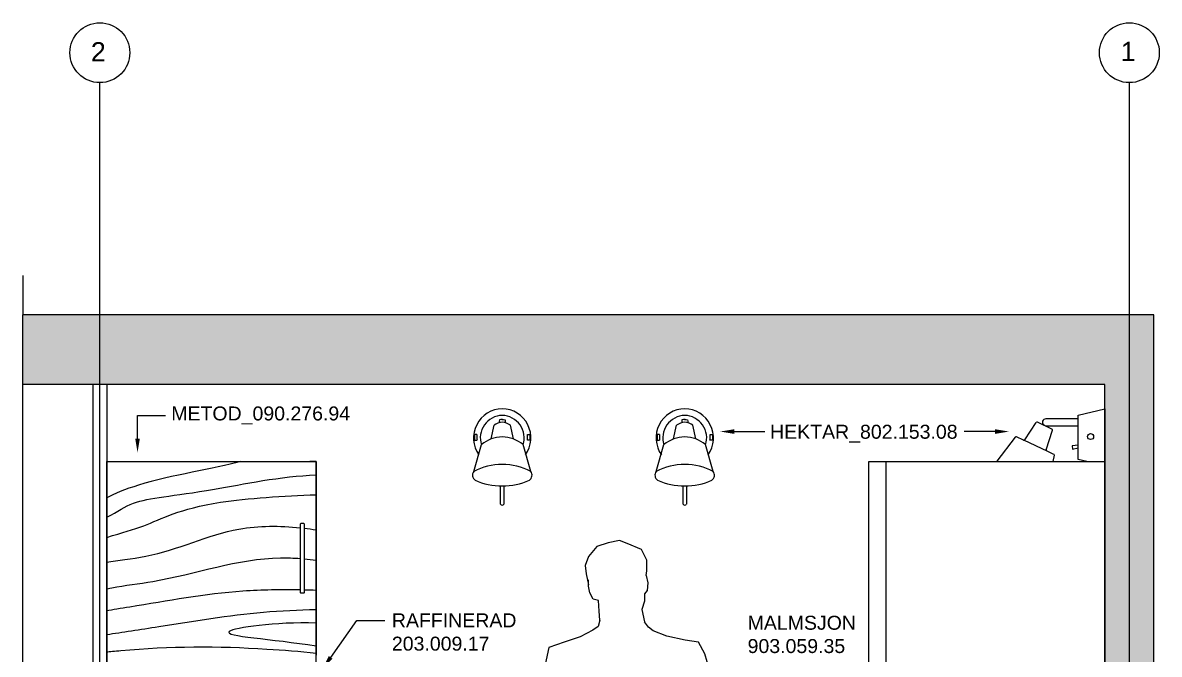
# Model space of a CAD drawing. Header units: millimetres. Extents: x 3813 to 53761, y -2555 to 21253.
# Drawn here: x 20903 to 24160, y 15986 to 17795 of the extents above; entities that cross this region are included whole.
import ezdxf
from ezdxf import colors
from ezdxf.entities.mleader import LeaderData, LeaderLine
from ezdxf.math import Vec2, Vec3

# ---------------------------------------------------------------- set-up
doc = ezdxf.new("R2010")
doc.units = ezdxf.units.MM
for name, color, linetype in [('1. Linee di taglio', 5, 'Continuous'), ('A-ANNO-TEXT', 3, 'Continuous'), ('A-WALL-FULL', 255, 'Continuous'), ('c', 8, 'Continuous'), ('SEZ', 4, 'Continuous'), ('WIDE_SEZ', 1, 'Continuous')]:
    doc.layers.add(name, color=color, linetype=linetype)
doc.styles.get("Standard").update_dxf_attribs({"font": 'arial.ttf'})

# ---------------------------------------------------------------- blocks, each defined once
blk = doc.blocks.new('MAN')
at = {"color": 8}
for p, q in [((4054.41, 2104.88), (4052.03, 2101.99)), ((4057.64, 2105.9), (4054.41, 2104.88)), ((4060.87, 2106.58), (4057.64, 2105.9)), ((4063.09, 2105.73), (4060.87, 2106.58)), ((4067.17, 2104.03), (4063.09, 2105.73)), ((4068.7, 2100.97), (4067.17, 2104.03)), ((4052.03, 2101.99), (4051.01, 2099.44)), ((4068.7, 2097.91), (4068.7, 2100.97)), ((4051.01, 2099.44), (4051.35, 2097.06)), ((4068.55, 2096.61), (4068.7, 2097.91)), ((4051.35, 2097.06), (4052.03, 2093.88)), ((4052.03, 2093.49), (4052.03, 2095.36)), ((4068.55, 2096.61), (4069.04, 2094.51)), ((4069.04, 2094.51), (4068.87, 2092.3)), ((4052.37, 2091.62), (4052.03, 2093.49)), ((4053.39, 2089.74), (4052.37, 2091.62)), ((4068.87, 2092.3), (4068.02, 2091.28)), ((4068.02, 2091.28), (4068.02, 2089.23)), ((4054.92, 2089.4), (4053.39, 2089.74)), ((4055.09, 2086.34), (4054.92, 2089.4)), ((4068.02, 2089.23), (4067.34, 2086.85)), ((4055.26, 2083.79), (4055.09, 2086.34)), ((4067.34, 2086.85), (4068.02, 2083.28)), ((4054.75, 2081.92), (4053.22, 2080.9)), ((4055.26, 2083.79), (4054.75, 2081.92)), ((4069.21, 2081.75), (4068.02, 2083.28)), ((4070.57, 2080.73), (4069.21, 2081.75)), ((4049.65, 2079.03), (4045.06, 2077.5)), ((4053.22, 2080.9), (4049.65, 2079.03)), ((4074.48, 2079.2), (4070.57, 2080.73)), ((4079.75, 2078.01), (4074.48, 2079.2)), ((4040.64, 2075.97), (4038.6, 2066.45)), ((4045.06, 2077.5), (4040.64, 2075.97)), ((4085.36, 2074.1), (4083.49, 2077.5)), ((4086.72, 2069.51), (4085.36, 2074.1)), ((4090.29, 2060.33), (4086.72, 2069.51)), ((4038.6, 2066.45), (4036.05, 2050.98)), ((4044.38, 2047.07), (4043.7, 2059.31)), ((4094.37, 2052.51), (4090.29, 2060.33)), ((4081.28, 2056.59), (4079.75, 2049.79)), ((4082.64, 2053.53), (4081.11, 2056.08)), ((4083.66, 2050.3), (4082.64, 2053.53)), ((4094.54, 2045.53), (4094.37, 2052.51)), ((4036.05, 2050.98), (4035.88, 2039.75)), ((4079.75, 2049.79), (4080.6, 2041.28)), ((4085.53, 2047.58), (4083.66, 2050.3)), ((4044.38, 2038.22), (4044.38, 2047.07)), ((4084.17, 2043.32), (4085.53, 2047.58)), ((4091.65, 2033.97), (4094.54, 2045.53)), ((4082.3, 2040.26), (4084.17, 2043.32)), ((4035.88, 2039.75), (4035.54, 2027)), ((4080.6, 2041.28), (4082.3, 2035.16)), ((4082.3, 2035.16), (4082.3, 2040.26)), ((4041.66, 2029.04), (4044.38, 2038.22)), ((4082.81, 2032.27), (4082.2, 2035.52)), ((4086.55, 2024.28), (4091.65, 2033.97)), ((4084.34, 2023.94), (4082.81, 2032.27)), ((4035.54, 2027), (4036.05, 2019.52)), ((4040.64, 2018.5), (4041.66, 2029.04)), ((4083.31, 2017.06), (4084.34, 2023.94)), ((4084.34, 2023.94), (4086.55, 2024.28)), ((4036.05, 2019.52), (4036.22, 2017.48)), ((4036.22, 2017.48), (4036.62, 2015.44)), ((4040.64, 2018.5), (4039.96, 2012.72)), ((4078.69, 2015.59), (4080.77, 2016.8)), ((4080.77, 2016.8), (4080.77, 2018.33)), ((4080.77, 2018.33), (4083.31, 2017.06)), ((4036.22, 2012.89), (4035.71, 2006.94)), ((4036.62, 2015.44), (4036.22, 2012.89)), ((4078.69, 2015.59), (4078.05, 2012.38)), ((4039.96, 2012.72), (4042.17, 2012.38)), ((4040.3, 2011.7), (4040.48, 2012.63)), ((4040.64, 2009.49), (4040.3, 2011.7)), ((4042.34, 2010.17), (4042.17, 2012.38)), ((4042.85, 2007.11), (4042.34, 2010.17)), ((4078.05, 2012.38), (4077.54, 2004.05)), ((4035.71, 2006.94), (4037.24, 2005.07)), ((4039.79, 2005.92), (4040.64, 2007.11)), ((4040.64, 2007.11), (4040.64, 2009.49)), ((4043.02, 2001.5), (4042.85, 2007.11)), ((4058.83, 2006.77), (4058.32, 1994.86)), ((4060.19, 1992.99), (4058.83, 2006.77)), ((4038.39, 2005.57), (4039.79, 2005.92)), ((4038.43, 2003.71), (4038.39, 2005.57)), ((4077.54, 2004.05), (4076.01, 1991.46)), ((4044.38, 1993.67), (4043.02, 2001.5)), ((4045.57, 1988.4), (4044.38, 1993.67)), ((4058.32, 1994.86), (4056.96, 1985.85)), ((4060.87, 1984.49), (4060.19, 1992.99)), ((4076.01, 1991.46), (4074.65, 1978.88)), ((4044.21, 1983.3), (4045.57, 1988.4)), ((4056.96, 1985.85), (4056.96, 1974.46)), ((4061.21, 1974.97), (4060.87, 1984.49)), ((4044.89, 1975.99), (4044.21, 1983.3)), ((4074.65, 1978.88), (4073.12, 1961.03)), ((4047.19, 1959.22), (4044.89, 1975.99)), ((4056.96, 1974.46), (4059, 1962.05)), ((4060.87, 1963.07), (4061.21, 1974.97)), ((4059, 1962.05), (4057.81, 1956.1)), ((4061.21, 1952.69), (4060.87, 1963.07)), ((4073.12, 1961.03), (4070.91, 1946.4)), ((4046.93, 1954.91), (4047.19, 1959.22)), ((4046.93, 1950.65), (4046.93, 1954.91)), ((4057.81, 1956.1), (4057.98, 1948.78)), ((4059.68, 1948.1), (4061.21, 1952.69)), ((4048.29, 1942.15), (4046.93, 1950.65)), ((4057.98, 1948.78), (4057.64, 1943.17)), ((4057.98, 1940.79), (4059.68, 1948.1)), ((4070.91, 1946.4), (4068.78, 1934.84)), ((4048.8, 1939.09), (4048.29, 1942.15)), ((4057.64, 1943.17), (4057.3, 1938.92)), ((4049.14, 1939.09), (4048.8, 1937.39)), ((4049.31, 1939.09), (4048.8, 1939.09)), ((4057.3, 1938.92), (4056.79, 1938.24)), ((4057.13, 1936.54), (4056.79, 1938.24)), ((4059.79, 1935.35), (4057.98, 1940.79)), ((4048.8, 1937.39), (4048.12, 1934.16)), ((4056.79, 1931.78), (4057.13, 1934.84)), ((4057.13, 1934.84), (4057.13, 1936.54)), ((4059.79, 1935.35), (4059.68, 1933.99)), ((4068.28, 1932.63), (4068.78, 1934.84)), ((4046.42, 1931.44), (4046.25, 1929.4)), ((4048.12, 1934.16), (4046.42, 1931.44)), ((4056.79, 1931.27), (4056.79, 1931.78)), ((4058.66, 1932.46), (4057.98, 1929.91)), ((4059.68, 1933.99), (4058.66, 1932.46)), ((4068.36, 1929.91), (4068.28, 1932.63)), ((4046.25, 1929.4), (4047.44, 1927.7)), ((4054.58, 1927.53), (4055.26, 1930.08)), ((4055.26, 1930.08), (4055.77, 1931.27)), ((4055.77, 1931.27), (4056.79, 1931.27)), ((4057.98, 1929.91), (4058.32, 1928.55)), ((4058.32, 1928.55), (4061.55, 1927.87)), ((4061.55, 1927.87), (4064.62, 1928.38)), ((4064.62, 1928.38), (4068.36, 1929.91)), ((4047.44, 1927.7), (4048.63, 1927.36)), ((4048.63, 1927.36), (4052.03, 1927.02)), ((4052.03, 1927.02), (4054.58, 1927.53))]:
    blk.add_line(p, q, dxfattribs=at)

msp = doc.modelspace()

# ---------------------------------------------------------------- hatches: boundary and pattern name
at = {"true_color": 0xc7c8ca, "transparency": 33554623}
h = msp.add_hatch(color=9, dxfattribs=at)
h.dxf.hatch_style = 1
h.paths.add_polyline_path([(20903.2, 16958.4), (20903.2, 16758.4), (24004.4, 16758.4), (24004.4, 14508.4), (20903.2, 14508.4), (20903.2, 14308.4), (24144.4, 14308.4), (24144.4, 16958.4)])

# ---------------------------------------------------------------- linework, layer by layer
for p, q in [((21104.3, 16758.4), (21104.7, 14508.4)), ((21144.3, 16758.4), (21144.3, 14516.4)), ((24004.4, 16538.4), (24004.4, 14538.4))]:
    msp.add_line(p, q)
at = {"color": 8}
for p, q in [((23806.9, 16650.1), (23774, 16600.2)), ((23852.6, 16631.3), (23811.4, 16650.7)), ((22245.5, 16602.8), (22254.1, 16642)), ((22309.2, 16602.8), (22300.6, 16642)), ((22768.5, 16602.8), (22777.1, 16642)), ((22832.2, 16602.8), (22823.6, 16642)), ((23836.4, 16571.7), (23853.9, 16628.3)), ((22195.7, 16509.4), (22217.8, 16586.7)), ((22359, 16509.4), (22336.9, 16586.7)), ((22718.7, 16509.4), (22740.8, 16586.7)), ((22882, 16509.4), (22859.9, 16586.7)), ((23747.5, 16608), (23694.6, 16539.4)), ((23771.2, 16599.7), (23750.7, 16608.9)), ((23770.7, 16599.9), (23839.9, 16567.6)), ((23858.1, 16558.8), (23837.2, 16568.9)), ((23856.1, 16538.4), (23859.9, 16556.1)), ((21144.3, 14538.4), (21144.3, 16538.4)), ((23694.6, 16539.4), (23696.8, 16538.4)), ((21698.8, 16359.9), (21699.8, 16360.9)), ((21708.8, 16360.9), (21699.8, 16360.9)), ((21708.8, 16360.9), (21709.8, 16359.9)), ((21709.8, 16359.9), (21709.8, 16161.9)), ((21698.8, 16161.9), (21699.8, 16160.9)), ((21708.8, 16160.9), (21699.8, 16160.9)), ((21708.8, 16160.9), (21709.8, 16161.9)), ((22839.3, 16021.2), (22801.9, 16026.3))]:
    msp.add_line(p, q, dxfattribs=at)
at = {"color": 7}
for p, q in [((21144.3, 14530.4), (21144.3, 16538.4)), ((21144.3, 16538.4), (21744.3, 16538.4)), ((21744.3, 16538.4), (21726.3, 16538.4)), ((21744.3, 14530.4), (21744.3, 16538.4)), ((21744.3, 16538.4), (21744.3, 15983.4)), ((23327.4, 15338.4), (23327.4, 16538.4)), ((23327.4, 16538.4), (24004.4, 16538.4)), ((23377.4, 14538.4), (23377.4, 16538.4))]:
    msp.add_line(p, q, dxfattribs=at)
at = {"color": 8}
for points in [[(23952.7, 16538.4), (23927.4, 16544.4), (23927.4, 16671.3), (24004.4, 16689.6)], [(24004.4, 16689.6), (24004.4, 16526.1)], [(23927.4, 16660.3), (23835, 16660.3)], [(23835, 16640.2), (23927.5, 16640.2)], [(22272.6, 16416.4), (22272.8, 16468.7)], [(22281.9, 16468.7), (22281.9, 16416.4)], [(22795.6, 16416.4), (22795.8, 16468.7)], [(22804.9, 16468.7), (22804.9, 16416.4)], [(21698.8, 16161.9), (21698.8, 16229.9), (21698.8, 16359.9)], [(21709.8, 16359.9), (21709.8, 16229.9), (21709.8, 16161.9)]]:
    msp.add_lwpolyline(points, dxfattribs=at)
for points in [[(22278.3, 16658.9, 0.075123), (22269.3, 16657.7, 0.081859), (22268.7, 16649.3)], [(22276.4, 16658.9, -0.075123), (22285.4, 16657.7, -0.081859), (22286, 16649.3)], [(22801.3, 16658.9, 0.075123), (22792.3, 16657.7, 0.081859), (22791.7, 16649.3)], [(22799.4, 16658.9, -0.075123), (22808.4, 16657.7, -0.081859), (22809, 16649.3)]]:
    msp.add_lwpolyline(points, format="xyb", dxfattribs=at)
at = {"color": 2}
for points in [[(22204.9, 16615.3), (22197.9, 16615.3), (22197.9, 16599.1), (22205, 16599.1)], [(22349.8, 16615.3), (22356.7, 16615.3), (22356.7, 16599.1), (22349.6, 16599.1)], [(22727.9, 16615.3), (22720.9, 16615.3), (22720.9, 16599.1), (22728, 16599.1)], [(22872.8, 16615.3), (22879.7, 16615.3), (22879.7, 16599.1), (22872.6, 16599.1)], [(23927.4, 16584.9), (23910.1, 16583.4), (23911.5, 16573.4), (23927.4, 16577)]]:
    msp.add_lwpolyline(points, dxfattribs=at)
msp.add_circle((23963.5, 16609.7), 8.57, dxfattribs=at)
at = {"color": 8}
for centre, radius, start, end in [((22279, 16605.7), 83.9, 91.1569, 215.2207), ((22275.6, 16605.7), 83.9, 324.7793, 88.8431), ((22802, 16605.7), 83.9, 91.1569, 215.2207), ((22798.6, 16605.7), 83.9, 324.7793, 88.8431), ((22279, 16605.7), 64.6, 91.5035, 197.8646), ((22280, 16608.4), 42.5, 93.6223, 127.695), ((22275.6, 16605.7), 64.6, 342.1354, 88.4965), ((22274.7, 16608.4), 42.5, 52.305, 86.3777), ((22802, 16605.7), 64.6, 91.5035, 197.8646), ((22803, 16608.4), 42.5, 93.6223, 127.695), ((22798.6, 16605.7), 64.6, 342.1354, 88.4965), ((22797.7, 16608.4), 42.5, 52.305, 86.3777), ((23809.6, 16647.6), 3.67, 59.061, 135.5151), ((23835.3, 16650.3), 10, 91.4819, 231.4198), ((23835.3, 16650.3), 10, 258.1685, 268.5181), ((23851.7, 16629.1), 2.39, 338.5446, 66.2877), ((22278.8, 16513.9), 95, 90.8839, 129.9742), ((22275.9, 16513.9), 95, 50.0258, 89.1161), ((22801.8, 16513.9), 95, 90.8839, 129.9742), ((22798.9, 16513.9), 95, 50.0258, 89.1161), ((23749.9, 16605.6), 3.41, 75.5348, 135.6508), ((23772.3, 16601.7), 2.31, 242.8741, 318.8387), ((23838.7, 16570.8), 2.47, 159.8787, 231.4759), ((23856.1, 16555.6), 3.82, 8.042, 59.3382), ((22277.1, 16357.5), 172.4, 89.9261, 118.1925), ((22277.6, 16357.5), 172.4, 61.8075, 90.0739), ((22800.1, 16357.5), 172.4, 89.9261, 118.1925), ((22800.6, 16357.5), 172.4, 61.8075, 90.0739), ((22208.3, 16498.9), 16.4, 140.2872, 237.2568), ((22271.7, 16635.5), 166.8, 244.3432, 271.9434), ((22283, 16635.5), 166.8, 268.0566, 295.6568), ((22346.3, 16498.9), 16.4, 302.7432, 39.7128), ((22731.3, 16498.9), 16.4, 140.2872, 237.2568), ((22794.7, 16635.5), 166.8, 244.3432, 271.9434), ((22806, 16635.5), 166.8, 268.0566, 295.6568), ((22869.3, 16498.9), 16.4, 302.7432, 39.7128), ((22277.2, 16417.6), 4.78, 194.3227, 345.6773), ((22800.2, 16417.6), 4.78, 194.3227, 345.6773)]:
    msp.add_arc(centre, radius, start, end, dxfattribs=at)
at = {"color": 2}
for centre, start, end in [((22300.6, 16608.2), 175.716, 185.4054), ((22254, 16608.2), 354.5946, 4.284), ((22823.6, 16608.2), 175.716, 185.4054), ((22777, 16608.2), 354.5946, 4.284)]:
    msp.add_arc(centre, 96, start, end, dxfattribs=at)
at = {"color": 31}
for points, knots in [([(21527.7, 16538.4), (21453.2, 16516.5), (21278.3, 16493.3), (21164.1, 16444.8), (21144.3, 16434.5)], [806.108947, 806.108947, 806.108947, 806.108947, 1046.254337, 1143.94614, 1143.94614, 1143.94614, 1143.94614]), ([(21144.3, 16378.6), (21176.2, 16395.1), (21228.4, 16434.3), (21374, 16439.6), (21642.5, 16496.1), (21744.3, 16499.9)], [0.426858, 0.426858, 0.426858, 0.426858, 1, 2, 2.672062, 2.672062, 2.672062, 2.672062]), ([(21144.3, 16320.8), (21189.7, 16335.4), (21269.2, 16355.3), (21384.7, 16422.7), (21651.4, 16439.9), (21744.3, 16443.2)], [0.389534, 0.389534, 0.389534, 0.389534, 1, 2, 2.645437, 2.645437, 2.645437, 2.645437]), ([(21144.3, 16249.9), (21174.1, 16255.8), (21310.6, 16266.4), (21488.7, 16356.1), (21639.2, 16354.5), (21698.8, 16348.4)], [108.155105, 108.155105, 108.155105, 108.155105, 190.23672, 377.710932, 498.235778, 498.235778, 498.235778, 498.235778]), ([(21144.3, 16172.7), (21144.3, 16173.9), (21188.8, 16182.9), (21359.6, 16201.4), (21538.4, 16267.6), (21679.8, 16262.1), (21698.8, 16260.5)], [103.467725, 103.467725, 103.467725, 103.467725, 118.833453, 200.388712, 451.067413, 490.024718, 490.024718, 490.024718, 490.024718]), ([(21144.3, 16111.7), (21159.4, 16114.5), (21293, 16135.3), (21479.9, 16170.6), (21643.7, 16172.4), (21698.8, 16171.3)], [100.41404, 100.41404, 100.41404, 100.41404, 151.917193, 372.563595, 484.019373, 484.019373, 484.019373, 484.019373]), ([(21144.3, 16043), (21187.2, 16049.3), (21339.9, 16072.3), (21542.4, 16106.8), (21693.7, 16113.6), (21744.3, 16114.9)], [97.938293, 97.938293, 97.938293, 97.938293, 206.085979, 410.238567, 512.644681, 512.644681, 512.644681, 512.644681]), ([(21744.3, 16075.6), (21626.9, 16079.1), (21364.3, 16042.7), (21617.1, 16030.8), (21744.3, 16010.2)], [85.097586, 85.097586, 85.097586, 85.097586, 104.506773, 128.367892, 128.367892, 128.367892, 128.367892]), ([(21144.3, 15993.1), (21151, 15993.9), (21306.4, 16009.7), (21511.1, 16010.2), (21697.2, 15994.4), (21744.3, 15989.9)], [97.626068, 97.626068, 97.626068, 97.626068, 131.560378, 413.742979, 509.491193, 509.491193, 509.491193, 509.491193])]:
    msp.add_open_spline(points, degree=3, knots=knots, dxfattribs=at)
for points in [[(21709.8, 16347.2), (21721.3, 16345.8), (21732.8, 16344.3), (21744.3, 16342.7)], [(21709.8, 16259.5), (21721.3, 16258.4), (21732.8, 16257.1), (21744.3, 16255.5)], [(21709.8, 16171.1), (21721.3, 16170.8), (21732.8, 16170.5), (21744.3, 16170.1)]]:
    msp.add_open_spline(points, degree=3, dxfattribs=at)
at = {"layer": 'A-ANNO-TEXT', "linetype": 'ByBlock', "lineweight": -2}
msp.add_line((21232.2, 16670.4), (21312.2, 16670.4), dxfattribs=at)
for points in [[(21232.2, 16603.9), (21232.2, 16670.4)], [(22942, 16624.1), (23030, 16624.1)], [(23689.3, 16624.1), (23601.3, 16624.1)]]:
    msp.add_lwpolyline(points, dxfattribs=at)
at = {"layer": 'A-ANNO-TEXT'}
for points in [[(22942, 16630.7), (22902, 16624.1), (22942, 16617.4)], [(23689.3, 16630.7), (23729.3, 16624.1), (23689.3, 16617.4)], [(21225.6, 16603.9), (21232.2, 16563.9), (21238.9, 16603.9)]]:
    msp.add_solid(points, dxfattribs=at)
at = {"layer": 'A-WALL-FULL', "color": 7}
for p, q in [((21124.3, 16958.4), (21124.3, 17623.2)), ((24074.4, 16958.4), (24074.4, 17623.2)), ((24074.4, 14200.4), (24074.4, 16958.4))]:
    msp.add_line(p, q, dxfattribs=at)
at = {"layer": 'A-WALL-FULL', "color": 8}
msp.add_line((21124.3, 14200.4), (21124.3, 16958.4), dxfattribs=at)
at = {"layer": 'c', "color": 7}
for centre in [(21124.3, 17709), (24074.4, 17709)]:
    msp.add_circle(centre, 85.8, dxfattribs=at)
at = {"layer": 'SEZ', "color": 5}
for p in [(20903.2, 17070.8), (20903.2, 14308.4)]:
    msp.add_line(p, (20903.2, 16958.4), dxfattribs=at)
at = {"layer": 'WIDE_SEZ', "color": 5}
msp.add_line((24144.4, 16958.4), (20903.2, 16958.4), dxfattribs=at)
at = {"layer": 'WIDE_SEZ'}
for p, q in [((24144.4, 14308.4), (24144.4, 16958.4)), ((24004.4, 16758.4), (20903.2, 16758.4)), ((24004.4, 14508.4), (24004.4, 16758.4))]:
    msp.add_line(p, q, dxfattribs=at)

# ---------------------------------------------------------------- block references
at = {"color": 8, "xscale": 10, "yscale": 10, "zscale": 10}
msp.add_blockref('MAN', (-17995.6, -4753.8), dxfattribs=at)

# ---------------------------------------------------------------- texts
at = {"layer": '1. Linee di taglio'}
for s, p in [('2', (21098.4, 17684.1)), ('1', (24049.6, 17685.1))]:
    msp.add_text(s, height=55.1, dxfattribs=at).set_placement(p)
at = {"layer": 'A-ANNO-TEXT', "char_height": 40}
for s, insert, attachment_point in [('METOD_090.276.94', (21841.3, 16695.9), 3), ('MALMSJON\\P903.059.35', (22980.5, 16096.5), 1)]:
    msp.add_mtext(s, dxfattribs=dict(at, insert=insert, attachment_point=attachment_point))
at = {"layer": 'A-ANNO-TEXT', "insert": (23582.2, 16643.5), "char_height": 40, "width": 432.356, "attachment_point": 3}
msp.add_mtext('HEKTAR_802.153.08', dxfattribs=at)

# ---------------------------------------------------------------- leaders
at = {"layer": 'A-ANNO-TEXT'}
ml = msp.add_multileader_mtext('Standard', dxfattribs=at)
ml.set_content('RAFFINERAD\\P203.009.17', color=256)
ml.set_leader_properties()
ml.build(insert=Vec2(0, 0))
ml.multileader.update_dxf_attribs({"arrow_head_size": 40})
ctx = ml.context
ctx.base_point, ctx.char_height, ctx.arrow_head_size, ctx.landing_gap_size, ctx.plane_origin = Vec3(21941.1, 16083), 40, 40, 20, Vec3(21572.4, 15374.7)
notes = []
notes.append((ctx, [(0, (1, 1, 0), (21861.1, 16083), (1, 0), 80, [(0, [(21762.5, 15944.7)], 0, [])])]))
ctx.mtext.insert, ctx.mtext.flow_direction = Vec3(21961.1, 16103.4), 5
for ctx, leaders in notes:
    for number, flags, end, landing, length, lines in leaders:
        leader = LeaderData()
        leader.index, (leader.has_last_leader_line, leader.has_dogleg_vector, leader.attachment_direction) = number, flags
        leader.last_leader_point, leader.dogleg_vector, leader.dogleg_length = Vec3(end), Vec3(landing), length
        for number, points, colour, breaks in lines:
            line = LeaderLine()
            line.index, line.vertices, line.color, line.breaks = number, Vec3.list(points), colors.encode_raw_color(colour), breaks
            leader.lines.append(line)
        ctx.leaders.append(leader)

doc.saveas('drawing.dxf')
